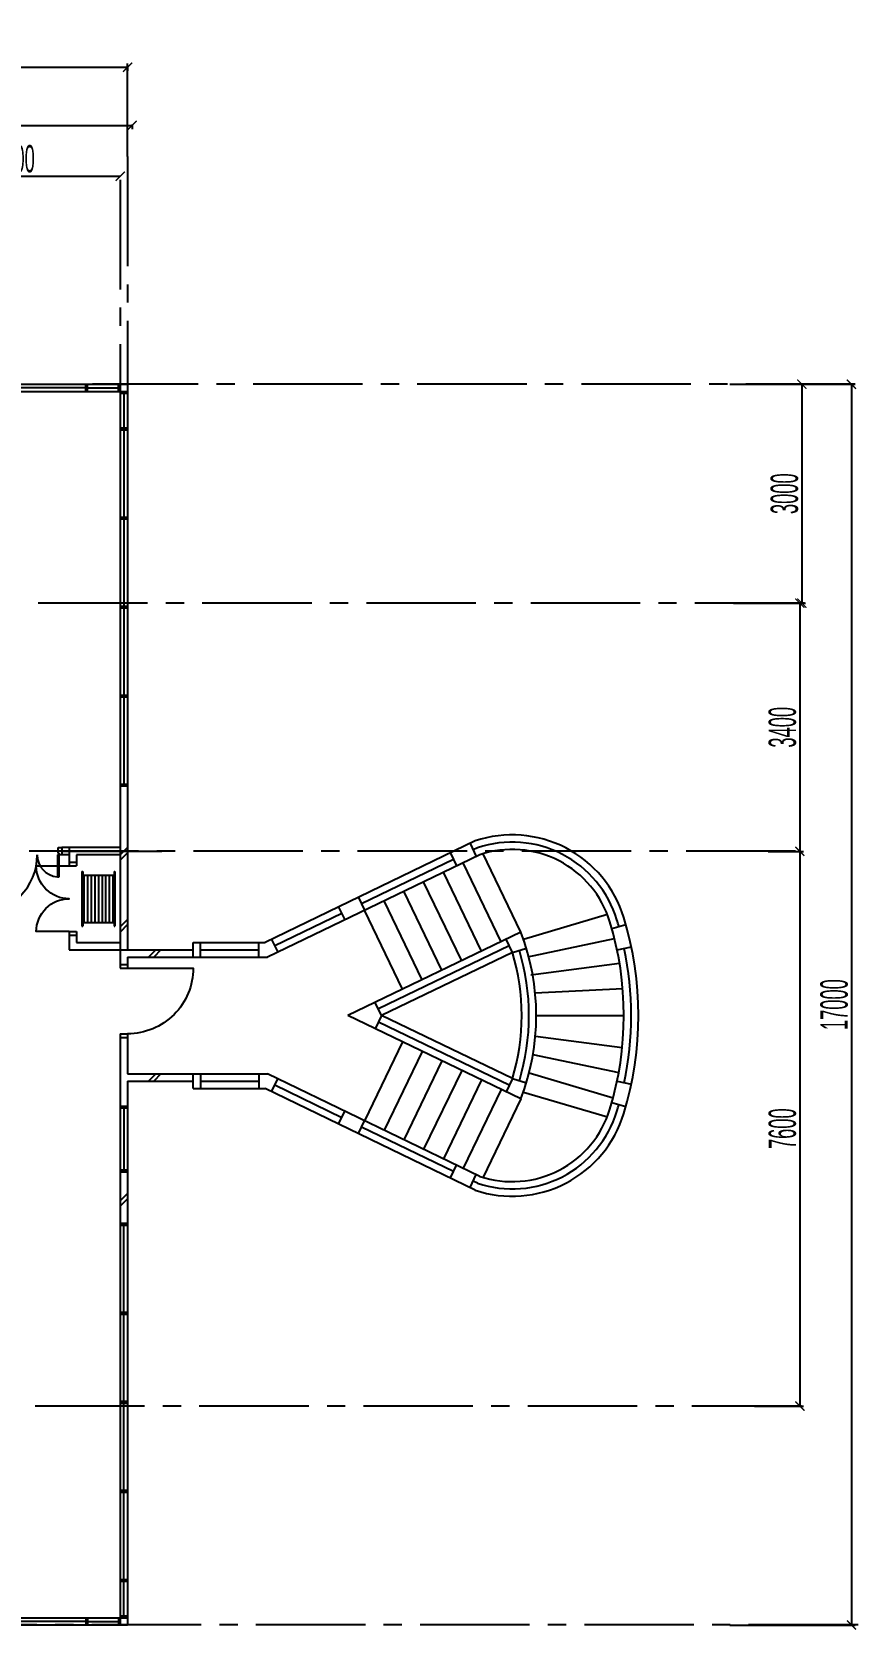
# Model space of a CAD drawing. Extents: x 41709 to 134796, y -159479 to -132526.
# Drawn here: x 123477 to 134796, y -154933 to -133038 of the extents above; entities that cross this region are included whole.
import ezdxf

# ---------------------------------------------------------------- set-up
doc = ezdxf.new("R2010")
doc.units = 0
doc.header["$LTSCALE"] = 1000
doc.header["$MEASUREMENT"] = 0
doc.header["$PDMODE"] = 34
doc.header["$PDSIZE"] = -5
doc.linetypes.add('CENTER2', pattern=[1.125, 0.75, -0.125, 0.125, -0.125])
doc.linetypes.add('PHANTOM', pattern=[2.5, 1.25, -0.25, 0.25, -0.25, 0.25, -0.25])
doc.layers.get('DEFPOINTS').update_dxf_attribs({"linetype": 'CONTINUOUS'})
for name, color, linetype in [('DIM', 9, 'CONTINUOUS'), ('DIM3', 9, 'CONTINUOUS'), ('EX-WALL', 7, 'CONTINUOUS'), ('EX-WIN', 9, 'CONTINUOUS'), ('GRIDLINE', 8, 'PHANTOM'), ('NEUWALL', 3, 'CONTINUOUS')]:
    doc.layers.add(name, color=color, linetype=linetype)
doc.styles.add('R100', font='ic-romns.shx', dxfattribs={"width": 0.5, "height": 375})
doc.dimstyles.new('R100', dxfattribs={"dimtxt": 375, "dimasz": 125, "dimexe": 50, "dimexo": 50, "dimgap": 50, "dimtad": 1, "dimdec": 0, "dimzin": 0, "dimdsep": 46, "dimtxsty": 'R100', "dimblk": 'ARCHTICK', "dimcen": 0.09, "dimclrd": 8, "dimclre": 8, "dimclrt": 2, "dimadec": 0, "dimazin": 0, "dimtfac": 0.57971, "dimtdec": 0, "dimtofl": 0, "dimtmove": 0, "dimatfit": 3, "dimldrblk": 'ARCHTICK', "dimfxl": 0, "dimtolj": 1, "dimtzin": 0, "dimarcsym": 0})

# ---------------------------------------------------------------- blocks, each defined once
blk = doc.blocks.new('_ArchTick')
at = {"layer": 'NEUWALL', "color": 0, "const_width": 0.15}
blk.add_lwpolyline([(-0.5, -0.5), (0.5, 0.5)], dxfattribs=at)
blk = doc.blocks.new('*D80')
at = {"layer": 'DEFPOINTS', "color": 0}
for p in [(124787, -133521), (51687, -134770), (124787, -134796)]:
    blk.add_point(p, dxfattribs=at)
at = {"layer": 'DIM', "color": 8, "lineweight": -2}
for p, q in [((51687, -134720), (51687, -133471)), ((51687, -133521), (124787, -133521)), ((124787, -134746), (124787, -133471))]:
    blk.add_line(p, q, dxfattribs=at)
at = {"layer": 'DIM', "color": 8, "lineweight": -2, "xscale": 125, "yscale": 125, "zscale": 125, "rotation": 180}
blk.add_blockref('_ArchTick', (51687, -133521), dxfattribs=at)
at = {"layer": 'DIM', "color": 8, "lineweight": -2, "xscale": 125, "yscale": 125, "zscale": 125}
blk.add_blockref('_ArchTick', (124787, -133521), dxfattribs=at)
at = {"layer": 'DIM', "color": 2, "insert": (88237, -133284), "char_height": 375, "attachment_point": 5, "style": 'R100'}
blk.add_mtext('\\A1;73100', dxfattribs=at)
blk = doc.blocks.new('*D171')
at = {"layer": 'DEFPOINTS', "color": 0}
for p in [(132991, -137864), (132991, -154864), (134706, -154864)]:
    blk.add_point(p, dxfattribs=at)
at = {"layer": 'NEUWALL', "color": 8, "lineweight": -2}
for p, q in [((133041, -137864), (134756, -137864)), ((134706, -137864), (134706, -154864)), ((133041, -154864), (134756, -154864))]:
    blk.add_line(p, q, dxfattribs=at)
at = {"layer": 'NEUWALL', "color": 8, "lineweight": -2, "xscale": 125, "yscale": 125, "zscale": 125}
for p, rotation in [((134706, -137864), 90), ((134706, -154864), 270)]:
    blk.add_blockref('_ArchTick', p, dxfattribs=dict(at, rotation=rotation))
at = {"layer": 'NEUWALL', "color": 7, "insert": (134469, -146364), "char_height": 375, "attachment_point": 5, "rotation": 90, "style": 'R100'}
blk.add_mtext('\\A1;17000', dxfattribs=at)
blk = doc.blocks.new('*D172')
at = {"layer": 'DEFPOINTS', "color": 0}
for p in [(133512, -144264), (133328, -151864), (133998, -151864)]:
    blk.add_point(p, dxfattribs=at)
at = {"layer": 'NEUWALL', "color": 8, "lineweight": -2}
for p, q in [((133562, -144264), (134048, -144264)), ((133998, -144264), (133998, -151864)), ((133378, -151864), (134048, -151864))]:
    blk.add_line(p, q, dxfattribs=at)
at = {"layer": 'NEUWALL', "color": 8, "lineweight": -2, "xscale": 125, "yscale": 125, "zscale": 125}
for p, rotation in [((133998, -144264), 90), ((133998, -151864), 270)]:
    blk.add_blockref('_ArchTick', p, dxfattribs=dict(at, rotation=rotation))
at = {"layer": 'NEUWALL', "color": 7, "insert": (133760, -148064), "char_height": 375, "attachment_point": 5, "rotation": 90, "style": 'R100'}
blk.add_mtext('\\A1;7600', dxfattribs=at)
blk = doc.blocks.new('*D173')
at = {"layer": 'DEFPOINTS', "color": 0}
for p in [(133473, -140864), (133562, -144264), (133998, -144264)]:
    blk.add_point(p, dxfattribs=at)
at = {"layer": 'NEUWALL', "color": 8, "lineweight": -2}
for p, q in [((133523, -140864), (134048, -140864)), ((133998, -140864), (133998, -144264)), ((133612, -144264), (134048, -144264))]:
    blk.add_line(p, q, dxfattribs=at)
at = {"layer": 'NEUWALL', "color": 8, "lineweight": -2, "xscale": 125, "yscale": 125, "zscale": 125}
for p, rotation in [((133998, -140864), 90), ((133998, -144264), 270)]:
    blk.add_blockref('_ArchTick', p, dxfattribs=dict(at, rotation=rotation))
at = {"layer": 'NEUWALL', "color": 7, "insert": (133760, -142564), "char_height": 375, "attachment_point": 5, "rotation": 90, "style": 'R100'}
blk.add_mtext('\\A1;3400', dxfattribs=at)
blk = doc.blocks.new('*D174')
at = {"layer": 'DEFPOINTS', "color": 0}
for p in [(133041, -137864), (133041, -140864), (134026, -140864)]:
    blk.add_point(p, dxfattribs=at)
at = {"layer": 'NEUWALL', "color": 8, "lineweight": -2}
for p, q in [((133091, -137864), (134076, -137864)), ((134026, -137864), (134026, -140864)), ((133091, -140864), (134076, -140864))]:
    blk.add_line(p, q, dxfattribs=at)
at = {"layer": 'NEUWALL', "color": 8, "lineweight": -2, "xscale": 125, "yscale": 125, "zscale": 125}
for p, rotation in [((134026, -137864), 90), ((134026, -140864), 270)]:
    blk.add_blockref('_ArchTick', p, dxfattribs=dict(at, rotation=rotation))
at = {"layer": 'NEUWALL', "color": 7, "insert": (133788, -139364), "char_height": 375, "attachment_point": 5, "rotation": 90, "style": 'R100'}
blk.add_mtext('\\A1;3000', dxfattribs=at)
blk = doc.blocks.new('*D200')
at = {"layer": 'DEFPOINTS', "color": 0}
for p in [(121787, -135015), (124687, -135015), (124687, -135015)]:
    blk.add_point(p, dxfattribs=at)
at = {"layer": 'NEUWALL', "color": 8, "lineweight": -2}
blk.add_line((121787, -135015), (124687, -135015), dxfattribs=at)
at = {"layer": 'NEUWALL', "color": 8, "lineweight": -2, "xscale": 125, "yscale": 125, "zscale": 125, "rotation": 180}
blk.add_blockref('_ArchTick', (121787, -135015), dxfattribs=at)
at = {"layer": 'NEUWALL', "color": 8, "lineweight": -2, "xscale": 125, "yscale": 125, "zscale": 125}
blk.add_blockref('_ArchTick', (124687, -135015), dxfattribs=at)
at = {"layer": 'NEUWALL', "color": 7, "insert": (123237, -134777), "char_height": 375, "attachment_point": 5, "style": 'R100'}
blk.add_mtext('\\A1;2900', dxfattribs=at)
blk = doc.blocks.new('*D201')
at = {"layer": 'DEFPOINTS', "color": 0}
for p in [(103487, -134318), (124849, -134255), (124849, -134318)]:
    blk.add_point(p, dxfattribs=at)
at = {"layer": 'NEUWALL', "color": 8, "lineweight": -2}
for p, q in [((103487, -134318), (124849, -134318)), ((124849, -134305), (124849, -134368))]:
    blk.add_line(p, q, dxfattribs=at)
at = {"layer": 'NEUWALL', "color": 8, "lineweight": -2, "xscale": 125, "yscale": 125, "zscale": 125, "rotation": 180}
blk.add_blockref('_ArchTick', (103487, -134318), dxfattribs=at)
at = {"layer": 'NEUWALL', "color": 8, "lineweight": -2, "xscale": 125, "yscale": 125, "zscale": 125}
blk.add_blockref('_ArchTick', (124849, -134318), dxfattribs=at)
at = {"layer": 'NEUWALL', "color": 7, "insert": (114168, -134080), "char_height": 375, "attachment_point": 5, "style": 'R100'}
blk.add_mtext('\\A1;21363', dxfattribs=at)
blk = doc.blocks.new('*D202')
at = {"layer": 'DEFPOINTS', "color": 0}
for p in [(51687, -133471), (124787, -133459), (124787, -133521)]:
    blk.add_point(p, dxfattribs=at)
at = {"layer": 'NEUWALL', "color": 8, "lineweight": -2}
for p, q in [((51687, -133521), (51687, -133571)), ((51687, -133521), (124787, -133521)), ((124787, -133509), (124787, -133571))]:
    blk.add_line(p, q, dxfattribs=at)
at = {"layer": 'NEUWALL', "color": 8, "lineweight": -2, "xscale": 125, "yscale": 125, "zscale": 125, "rotation": 180}
blk.add_blockref('_ArchTick', (51687, -133521), dxfattribs=at)
at = {"layer": 'NEUWALL', "color": 8, "lineweight": -2, "xscale": 125, "yscale": 125, "zscale": 125}
blk.add_blockref('_ArchTick', (124787, -133521), dxfattribs=at)
at = {"layer": 'NEUWALL', "color": 7, "insert": (88237, -133284), "char_height": 375, "attachment_point": 5, "style": 'R100'}
blk.add_mtext('\\A1;73100', dxfattribs=at)

msp = doc.modelspace()

# ---------------------------------------------------------------- linework, layer by layer
at = {"layer": 'DIM3', "color": 7}
msp.add_line((123886.7, -144263.6), (125255.3, -144263.6), dxfattribs=at)
at = {"layer": 'EX-WALL', "color": 7}
for p, q in [((124686.7, -143368.6), (124686.7, -145863.6)), ((124686.7, -143368.6), (124786.7, -143368.6)), ((124786.7, -143368.6), (124786.7, -145613.6)), ((124786.7, -144211.4), (124686.7, -144312.7)), ((124786.7, -144282.6), (124686.7, -144383.9)), ((129550.2, -144120.4), (126670.5, -145513.6)), ((129480.1, -144158.8), (129564.5, -144333.7)), ((129581.8, -144215.3), (129521.4, -144244.4)), ((123986.7, -144413.6), (124086.7, -144413.6)), ((123986.7, -144463.6), (124086.7, -144463.6)), ((129613.4, -144310.1), (126702.9, -145713.6)), ((129251.3, -144374.9), (127990.7, -144983.8)), ((129209.9, -144289.1), (129294.3, -144464)), ((129905.6, -145501.5), (129384.4, -144420.6)), ((130175.8, -145371.2), (129654.6, -144290.3)), ((124161.7, -144538.6), (124171.7, -144538.6)), ((124161.7, -144538.6), (124161.7, -145288.6)), ((124171.7, -144538.6), (124171.7, -145288.6)), ((124171.7, -144588.6), (124601.7, -144588.6)), ((124186.7, -144588.6), (124186.7, -145238.6)), ((124236.7, -144588.6), (124236.7, -145238.6)), ((124286.7, -144588.6), (124286.7, -145238.6)), ((124336.7, -144588.6), (124336.7, -145238.6)), ((124386.7, -144588.6), (124386.7, -145238.6)), ((124436.7, -144588.6), (124436.7, -145238.6)), ((124486.7, -144588.6), (124486.7, -145238.6)), ((124536.7, -144588.6), (124536.7, -145238.6)), ((124586.7, -144588.6), (124586.7, -145238.6)), ((124601.7, -144538.6), (124611.7, -144538.6)), ((124601.7, -144538.6), (124601.7, -145288.6)), ((124611.7, -144538.6), (124611.7, -145288.6)), ((129365.1, -145762.1), (128843.9, -144681.2)), ((129635.4, -145631.8), (129114.1, -144550.9)), ((127948.9, -144897.2), (128033.3, -145072.1)), ((128824.7, -146022.7), (128303.5, -144941.8)), ((129094.9, -145892.4), (128573.7, -144811.5)), ((127720.5, -145114.3), (126802.7, -145557.6)), ((127678.7, -145027.5), (127763, -145202.4)), ((128554.5, -146153), (128033.3, -145072.1)), ((130210.2, -145465.6), (131361.2, -145126)), ((123986.7, -145363.6), (124086.7, -145363.6)), ((124161.7, -145288.6), (124171.7, -145288.6)), ((124171.7, -145238.6), (124601.7, -145238.6)), ((124601.7, -145288.6), (124611.7, -145288.6)), ((124786.7, -145196.9), (124686.7, -145298.2)), ((124786.7, -145268.1), (124686.7, -145369.4)), ((130175.8, -145371.2), (127806.6, -146513.6)), ((131422.3, -145322.1), (131614.8, -145267.9)), ((123986.7, -145413.6), (124086.7, -145413.6)), ((125686.7, -145513.6), (126670.5, -145513.6)), ((125686.7, -145713.6), (125686.7, -145513.6)), ((125786.7, -145713.6), (125786.7, -145513.6)), ((126586.7, -145713.6), (126586.7, -145513.6)), ((126760.5, -145470.2), (126844.9, -145645.2)), ((130016.1, -145559.2), (128223.7, -146423.6)), ((130059.5, -145649.3), (129972.6, -145469.2)), ((130059.5, -145649.3), (130251, -145591.7)), ((130271.9, -145709.5), (131458.4, -145458.8)), ((131493.7, -145613.6), (131689.4, -145572.7)), ((124686.7, -145813.6), (124786.7, -145813.6)), ((124786.7, -145613.6), (125686.7, -145613.6)), ((124786.7, -145713.6), (126702.9, -145713.6)), ((124786.7, -145713.6), (124786.7, -145863.6)), ((125173.1, -145613.6), (125074.4, -145713.6)), ((125243.4, -145613.6), (125144.6, -145713.6)), ((130059.5, -145649.3), (128267.1, -146513.6)), ((130314, -145956.1), (131528, -145797.3)), ((124686.7, -145863.6), (124786.7, -145863.6)), ((130371.6, -146203.5), (131570.9, -146141.2)), ((128267.1, -146513.6), (128180.2, -146333.5)), ((130175.8, -147656.1), (127806.6, -146513.6)), ((128267.1, -146513.6), (128180.2, -146693.8)), ((130016.1, -147468), (128223.7, -146603.7)), ((130059.5, -147378), (128267.1, -146513.6)), ((130386.7, -146513.6), (131586.7, -146513.6)), ((124686.7, -146763.6), (124786.7, -146763.6)), ((124686.7, -146763.6), (124686.7, -147758.6)), ((124686.7, -146813.6), (124786.7, -146813.6)), ((124786.7, -146763.6), (124786.7, -147313.6)), ((128554.5, -146874.2), (128033.3, -147955.1)), ((130374.4, -146794), (131565, -146949.7)), ((128824.7, -147004.6), (128303.5, -148085.4)), ((130341.9, -147047.5), (131516.6, -147295.8)), ((124786.7, -147313.6), (126702.9, -147313.6)), ((125173.1, -147313.6), (125074.4, -147413.6)), ((125243.4, -147313.6), (125144.6, -147413.6)), ((125686.7, -147513.6), (125686.7, -147313.6)), ((125786.7, -147313.6), (125786.7, -147513.6)), ((126586.7, -147313.6), (126586.7, -147513.6)), ((129613.4, -148717.1), (126702.9, -147313.6)), ((129094.9, -147134.9), (128573.7, -148215.8)), ((129365.1, -147265.2), (128843.9, -148346.1)), ((130288.6, -147299.7), (131440.2, -147639.5)), ((124786.7, -147413.6), (124786.7, -147758.6)), ((124786.7, -147413.6), (125686.7, -147413.6)), ((125686.7, -147513.6), (126686.7, -147513.6)), ((129550.2, -148906.9), (126670.5, -147513.6)), ((126760.5, -147557.1), (126844.9, -147382.1)), ((127720.5, -147913), (126802.7, -147469.7)), ((129635.4, -147395.5), (129114.1, -148476.4)), ((129905.6, -147525.8), (129384.4, -148606.7)), ((130059.5, -147378), (129972.6, -147558.1)), ((130059.5, -147378), (130251, -147435.6)), ((130210.2, -147561.7), (131361.2, -147901.2)), ((131493.7, -147413.6), (131689.4, -147454.5)), ((124786.7, -147758.6), (124686.7, -147758.6)), ((130175.8, -147656.1), (129654.6, -148737)), ((131422.3, -147705.2), (131614.8, -147759.4)), ((127678.7, -147999.8), (127763, -147824.8)), ((127948.9, -148130.1), (128033.3, -147955.1)), ((129251.3, -148652.4), (127990.7, -148043.5)), ((124786.7, -148658.6), (124686.7, -148658.6)), ((124686.7, -148658.6), (124686.7, -149358.6)), ((124786.7, -148658.6), (124786.7, -149358.6)), ((129209.9, -148738.2), (129294.3, -148563.2)), ((129480.1, -148868.5), (129564.5, -148693.5)), ((129581.8, -148812), (129521.4, -148782.8)), ((124786.7, -148953.1), (124686.7, -149054.4)), ((124786.7, -149024.3), (124686.7, -149125.6)), ((124686.7, -149358.6), (124786.7, -149358.6))]:
    msp.add_line(p, q, dxfattribs=at)
for points in [[(123986.7, -145363.6), (123536.7, -145363.6, -0.4142136), (123986.7, -144913.6, -0.4142136), (123536.7, -144463.6), (123986.7, -144463.6)], [(124786.7, -145863.6), (125686.7, -145863.6, -0.4142136), (124786.7, -146763.6)]]:
    msp.add_lwpolyline(points, format="xyb", dxfattribs=at)
for centre, radius, start, end in [((130056.2, -145638.3), 1600, 16.96467, 108.43495), ((130056.2, -145638.3), 1500, 16.96467, 108.43495), ((130056.2, -145638.3), 1400, 16.96467, 108.43495), ((127186.7, -146513.6), 3200, 339.08285, 20.91715), ((127186.7, -146513.6), 4400, 343.03533, 16.96467), ((127186.7, -146513.6), 4500, 15.71246, 16.96467), ((127186.7, -146513.6), 4600, 343.03533, 16.96467), ((127186.7, -146513.6), 4500, 348.19711, 11.80289), ((127186.7, -146513.6), 3000, 343.25525, 16.74475), ((127186.7, -146513.6), 3100, 343.25525, 16.74475), ((127186.7, -146513.6), 4500, 343.03533, 344.28754), ((130056.2, -147389), 1600, 251.56505, 343.03533), ((130056.2, -147389), 1500, 251.56505, 343.03533), ((130056.2, -147389), 1400, 251.56505, 343.03533)]:
    msp.add_arc(centre, radius, start, end, dxfattribs=at)
at = {"layer": 'EX-WIN', "color": 7}
for p, q in [((51686.7, -137863.6), (124786.7, -137863.6)), ((124214.2, -137913.6), (123019.2, -137913.6)), ((124214.2, -137963.6), (124214.2, -137863.6)), ((124239.2, -137963.6), (124239.2, -137863.6)), ((124239.2, -137913.6), (124661.7, -137913.6)), ((124661.7, -137963.6), (124661.7, -137863.6)), ((124686.7, -137963.6), (124686.7, -137863.6)), ((124786.7, -137863.6), (124786.7, -143368.6)), ((51786.7, -137963.6), (124686.7, -137963.6)), ((124686.7, -137963.6), (124686.7, -143368.6)), ((124686.7, -137963.6), (124786.7, -137963.6)), ((124686.7, -137988.6), (124786.7, -137988.6)), ((124736.7, -137988.6), (124736.7, -138463.6)), ((124686.7, -138463.6), (124786.7, -138463.6)), ((124686.7, -138488.6), (124786.7, -138488.6)), ((124736.7, -138488.6), (124736.7, -139683.6)), ((124686.7, -139683.6), (124786.7, -139683.6)), ((124686.7, -139708.6), (124786.7, -139708.6)), ((124736.7, -139708.6), (124736.7, -140903.6)), ((124686.7, -140903.6), (124786.7, -140903.6)), ((124686.7, -140928.6), (124786.7, -140928.6)), ((124736.7, -140928.6), (124736.7, -142123.6)), ((124686.7, -142123.6), (124786.7, -142123.6)), ((124686.7, -142148.6), (124786.7, -142148.6)), ((124736.7, -142148.6), (124736.7, -143343.6)), ((124686.7, -143343.6), (124786.7, -143343.6)), ((125786.7, -145613.6), (126586.7, -145613.6)), ((125786.7, -147413.6), (126586.7, -147413.6)), ((124686.7, -147758.6), (124686.7, -148658.6)), ((124786.7, -147783.6), (124686.7, -147783.6)), ((124736.7, -147783.6), (124736.7, -148633.6)), ((124786.7, -147758.6), (124786.7, -148658.6)), ((124786.7, -148633.6), (124686.7, -148633.6)), ((124686.7, -149358.6), (124686.7, -154763.6)), ((124686.7, -149383.6), (124786.7, -149383.6)), ((124736.7, -150578.6), (124736.7, -149383.6)), ((124786.7, -149358.6), (124786.7, -154863.6)), ((124686.7, -150578.6), (124786.7, -150578.6)), ((124686.7, -150603.6), (124786.7, -150603.6)), ((124736.7, -151798.6), (124736.7, -150603.6)), ((124686.7, -151798.6), (124786.7, -151798.6)), ((124686.7, -151823.6), (124786.7, -151823.6)), ((124736.7, -153018.6), (124736.7, -151823.6)), ((124686.7, -153018.6), (124786.7, -153018.6)), ((124686.7, -153043.6), (124786.7, -153043.6)), ((124736.7, -154238.6), (124736.7, -153043.6)), ((124686.7, -154238.6), (124786.7, -154238.6)), ((124686.7, -154263.6), (124786.7, -154263.6)), ((124736.7, -154738.6), (124736.7, -154263.6)), ((51786.7, -154763.6), (124686.7, -154763.6)), ((124214.2, -154763.6), (124214.2, -154863.6)), ((124239.2, -154763.6), (124239.2, -154863.6)), ((124661.7, -154763.6), (124661.7, -154863.6)), ((124686.7, -154738.6), (124786.7, -154738.6)), ((124686.7, -154763.6), (124686.7, -154863.6)), ((124686.7, -154763.6), (124786.7, -154763.6)), ((51686.7, -154863.6), (124786.7, -154863.6)), ((124214.2, -154813.6), (123019.2, -154813.6)), ((124239.2, -154813.6), (124661.7, -154813.6))]:
    msp.add_line(p, q, dxfattribs=at)
at = {"layer": 'GRIDLINE', "color": 7, "linetype": 'CENTER2', "ltscale": 2}
for p, q in [((124786.7, -134745.8), (124786.7, -140644.1)), ((124686.7, -135064.6), (124686.7, -140582.9)), ((134756.1, -137863.6), (124308.3, -137863.6)), ((134060.2, -140863.6), (41709.3, -140863.6)), ((133938.6, -144263.6), (121786.7, -144263.6)), ((134019.8, -151863.6), (41709.3, -151863.6)), ((134795.5, -154863.6), (41709.3, -154863.6))]:
    msp.add_line(p, q, dxfattribs=at)
at = {"layer": 'NEUWALL', "color": 7}
for p, q in [((123836.7, -144288.6), (123836.7, -144213.6)), ((123836.7, -144213.6), (123886.7, -144213.6)), ((123986.7, -144213.6), (123886.7, -144213.6)), ((123886.7, -144213.6), (123886.7, -144313.6)), ((124686.7, -144213.6), (123986.7, -144213.6)), ((123986.7, -144213.6), (123986.7, -144463.6)), ((123886.7, -144313.6), (123824.7, -144313.6)), ((123824.7, -144313.6), (123824.7, -144613.6)), ((123849.7, -144288.6), (123836.7, -144288.6)), ((123849.7, -144614.1), (123849.7, -144288.6)), ((123986.7, -144313.6), (123886.7, -144313.6)), ((124686.7, -144313.6), (124086.7, -144313.6)), ((124086.7, -144313.6), (124086.7, -144463.6)), ((123824.7, -144613.6), (123849.7, -144614.1)), ((123986.7, -145363.6), (123986.7, -145613.6)), ((124086.7, -145363.6), (124086.7, -145513.6)), ((124086.7, -145513.6), (124686.7, -145513.6)), ((123986.7, -145613.6), (124786.7, -145613.6))]:
    msp.add_line(p, q, dxfattribs=at)
for centre, radius, start, end in [((122749, -144314), 799.6, 269.97632, 0.02368), ((123849.7, -144313.6), 301, 180.0344, 265.23636)]:
    msp.add_arc(centre, radius, start, end, dxfattribs=at)

# ---------------------------------------------------------------- dimensions: what is measured, and where the dimension line sits
at = {"layer": 'DIM', "color": 7}
dim = msp.add_linear_dim(base=(124786.7, -133521.4), p1=(51686.7, -134770.2), p2=(124786.7, -134795.8), dimstyle='R100', dxfattribs=at)
dim.commit()
dim.dimension.update_dxf_attribs({"geometry": '*D80', "text_midpoint": (88236.7, -133283.9)})
at = {"layer": 'NEUWALL'}
for base, p1, p2, picture, middle in [((124786.7, -133521.4), (51686.7, -133471.4), (124786.7, -133458.9), '*D202', (88236.7, -133283.9)), ((124849.1998399, -134317.9716866), (103486.6998399, -134317.9716866), (124849.1998399, -134255.4716866), '*D201', (114167.9498399, -134080.4716866)), ((124686.7, -135014.6), (121786.7, -135014.6), (124686.7, -135014.6), '*D200', (123236.7, -134777.1))]:
    dim = msp.add_linear_dim(base=base, p1=p1, p2=p2, dimstyle='R100', override={"dimclrt": 7}, dxfattribs=at)
    dim.commit()
    dim.dimension.update_dxf_attribs({"geometry": picture, "text_midpoint": middle})
for base, p1, p2, picture, middle in [((134706.1, -154863.6), (132990.6, -137863.6), (132990.6, -154863.6), '*D171', (134468.6, -146363.6)), ((134025.7, -140863.6), (133040.6, -137863.6), (133040.6, -140863.6), '*D174', (133788.2, -139363.6)), ((133997.7, -144263.6), (133473.3, -140863.6), (133562.1, -144263.6), '*D173', (133760.2, -142563.6)), ((133997.7, -151863.6), (133512.1, -144263.6), (133328.4, -151863.6), '*D172', (133760.2, -148063.6))]:
    dim = msp.add_linear_dim(base=base, p1=p1, p2=p2, angle=90, dimstyle='R100', override={"dimclrt": 7}, dxfattribs=at)
    dim.commit()
    dim.dimension.update_dxf_attribs({"geometry": picture, "text_midpoint": middle})

doc.saveas('drawing.dxf')
